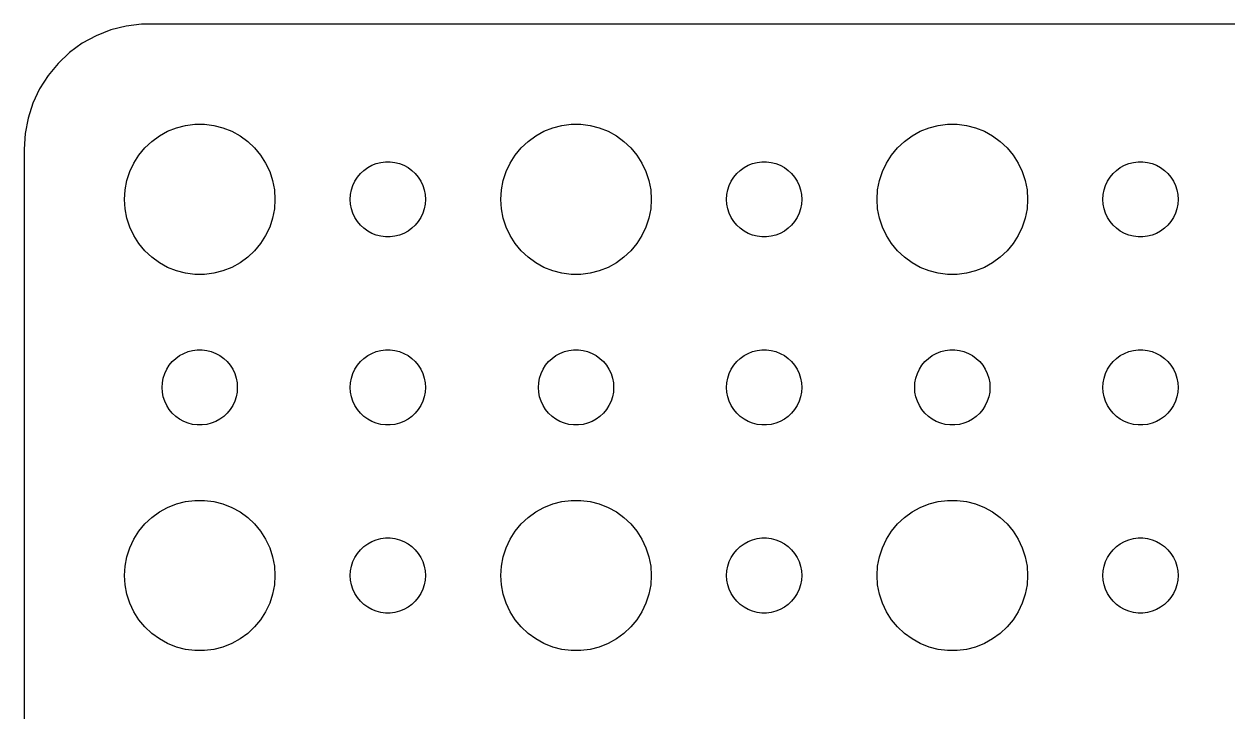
# Model space of a CAD drawing. Header units: metres. Extents: x -104 to 104, y -104 to 104.
# Drawn here: x -104.5 to -56.52, y 77.06 to 104.49 of the extents above; entities that cross this region are included whole.
import ezdxf

# ---------------------------------------------------------------- set-up
doc = ezdxf.new("R2010")
doc.units = ezdxf.units.M

msp = doc.modelspace()

# ---------------------------------------------------------------- linework, layer by layer
for p, q in [((-101.045, 104.255), (-101.629, 104.024)), ((-100.437, 104.411), (-101.045, 104.255)), ((-99.8139, 104.49), (-100.437, 104.411)), ((99.8139, 104.49), (-99.8139, 104.49)), ((-102.179, 103.722), (-102.687, 103.353)), ((-101.629, 104.024), (-102.179, 103.722)), ((-102.687, 103.353), (-103.145, 102.923)), ((-103.145, 102.923), (-103.545, 102.439)), ((-103.545, 102.439), (-103.882, 101.909)), ((-103.882, 101.909), (-104.149, 101.341)), ((-104.149, 101.341), (-104.343, 100.743)), ((-104.343, 100.743), (-104.461, 100.127)), ((-98.7773, 100.214), (-98.427, 100.353)), ((-98.427, 100.353), (-98.0621, 100.447)), ((-98.0621, 100.447), (-97.6884, 100.494)), ((-97.6884, 100.494), (-97.3116, 100.494)), ((-97.3116, 100.494), (-96.9379, 100.447)), ((-96.9379, 100.447), (-96.573, 100.353)), ((-96.573, 100.353), (-96.2227, 100.214)), ((-83.7773, 100.214), (-83.427, 100.353)), ((-83.427, 100.353), (-83.0621, 100.447)), ((-83.0621, 100.447), (-82.6884, 100.494)), ((-82.6884, 100.494), (-82.3116, 100.494)), ((-82.3116, 100.494), (-81.9379, 100.447)), ((-81.9379, 100.447), (-81.573, 100.353)), ((-81.573, 100.353), (-81.2227, 100.214)), ((-68.7773, 100.214), (-68.427, 100.353)), ((-68.427, 100.353), (-68.0621, 100.447)), ((-68.0621, 100.447), (-67.6884, 100.494)), ((-67.6884, 100.494), (-67.3116, 100.494)), ((-67.3116, 100.494), (-66.9379, 100.447)), ((-66.9379, 100.447), (-66.573, 100.353)), ((-66.573, 100.353), (-66.2227, 100.214)), ((-104.461, 100.127), (-104.5, 99.5)), ((-99.6869, 99.5536), (-99.4123, 99.8115)), ((-99.4123, 99.8115), (-99.1075, 100.033)), ((-99.1075, 100.033), (-98.7773, 100.214)), ((-96.2227, 100.214), (-95.8925, 100.033)), ((-95.8925, 100.033), (-95.5877, 99.8115)), ((-95.5877, 99.8115), (-95.3131, 99.5536)), ((-84.6869, 99.5536), (-84.4123, 99.8115)), ((-84.4123, 99.8115), (-84.1075, 100.033)), ((-84.1075, 100.033), (-83.7773, 100.214)), ((-81.2227, 100.214), (-80.8925, 100.033)), ((-80.8925, 100.033), (-80.5877, 99.8115)), ((-80.5877, 99.8115), (-80.3131, 99.5536)), ((-69.6869, 99.5536), (-69.4123, 99.8115)), ((-69.4123, 99.8115), (-69.1075, 100.033)), ((-69.1075, 100.033), (-68.7773, 100.214)), ((-66.2227, 100.214), (-65.8925, 100.033)), ((-65.8925, 100.033), (-65.5877, 99.8115)), ((-65.5877, 99.8115), (-65.3131, 99.5536)), ((-104.5, 99.5), (-104.5, -99.5)), ((-99.927, 99.2634), (-99.6869, 99.5536)), ((-95.3131, 99.5536), (-95.073, 99.2634)), ((-84.927, 99.2634), (-84.6869, 99.5536)), ((-80.3131, 99.5536), (-80.073, 99.2634)), ((-69.927, 99.2634), (-69.6869, 99.5536)), ((-65.3131, 99.5536), (-65.073, 99.2634)), ((-100.289, 98.6044), (-100.129, 98.9453)), ((-100.129, 98.9453), (-99.927, 99.2634)), ((-95.073, 99.2634), (-94.8711, 98.9453)), ((-94.8711, 98.9453), (-94.7107, 98.6044)), ((-90.8037, 98.7665), (-90.6387, 98.8572)), ((-90.6387, 98.8572), (-90.4635, 98.9266)), ((-90.4635, 98.9266), (-90.2811, 98.9734)), ((-90.2811, 98.9734), (-90.0942, 98.997)), ((-90.0942, 98.997), (-89.9058, 98.997)), ((-89.9058, 98.997), (-89.7189, 98.9734)), ((-89.7189, 98.9734), (-89.5365, 98.9266)), ((-89.5365, 98.9266), (-89.3613, 98.8572)), ((-89.3613, 98.8572), (-89.1963, 98.7665)), ((-85.2893, 98.6044), (-85.1289, 98.9453)), ((-85.1289, 98.9453), (-84.927, 99.2634)), ((-80.073, 99.2634), (-79.8711, 98.9453)), ((-79.8711, 98.9453), (-79.7107, 98.6044)), ((-75.8037, 98.7665), (-75.6387, 98.8572)), ((-75.6387, 98.8572), (-75.4635, 98.9266)), ((-75.4635, 98.9266), (-75.2811, 98.9734)), ((-75.2811, 98.9734), (-75.0942, 98.997)), ((-75.0942, 98.997), (-74.9058, 98.997)), ((-74.9058, 98.997), (-74.7189, 98.9734)), ((-74.7189, 98.9734), (-74.5365, 98.9266)), ((-74.5365, 98.9266), (-74.3613, 98.8572)), ((-74.3613, 98.8572), (-74.1963, 98.7665)), ((-70.2893, 98.6044), (-70.1289, 98.9453)), ((-70.1289, 98.9453), (-69.927, 99.2634)), ((-65.073, 99.2634), (-64.8711, 98.9453)), ((-64.8711, 98.9453), (-64.7107, 98.6044)), ((-60.8037, 98.7665), (-60.6387, 98.8572)), ((-60.6387, 98.8572), (-60.4635, 98.9266)), ((-60.4635, 98.9266), (-60.2811, 98.9734)), ((-60.2811, 98.9734), (-60.0942, 98.997)), ((-60.0942, 98.997), (-59.9058, 98.997)), ((-59.9058, 98.997), (-59.7189, 98.9734)), ((-59.7189, 98.9734), (-59.5365, 98.9266)), ((-59.5365, 98.9266), (-59.3613, 98.8572)), ((-59.3613, 98.8572), (-59.1963, 98.7665)), ((-100.406, 98.2461), (-100.289, 98.6044)), ((-94.7107, 98.6044), (-94.5943, 98.2461)), ((-91.3145, 98.2226), (-91.2135, 98.3817)), ((-91.2135, 98.3817), (-91.0934, 98.5268)), ((-91.0934, 98.5268), (-90.9561, 98.6558)), ((-90.9561, 98.6558), (-90.8037, 98.7665)), ((-89.1963, 98.7665), (-89.0439, 98.6558)), ((-89.0439, 98.6558), (-88.9065, 98.5268)), ((-88.9065, 98.5268), (-88.7865, 98.3817)), ((-88.7865, 98.3817), (-88.6855, 98.2226)), ((-85.4057, 98.2461), (-85.2893, 98.6044)), ((-79.7107, 98.6044), (-79.5943, 98.2461)), ((-76.3145, 98.2226), (-76.2135, 98.3817)), ((-76.2135, 98.3817), (-76.0934, 98.5268)), ((-76.0934, 98.5268), (-75.9561, 98.6558)), ((-75.9561, 98.6558), (-75.8037, 98.7665)), ((-74.1963, 98.7665), (-74.0439, 98.6558)), ((-74.0439, 98.6558), (-73.9065, 98.5268)), ((-73.9065, 98.5268), (-73.7865, 98.3817)), ((-73.7865, 98.3817), (-73.6855, 98.2226)), ((-70.4057, 98.2461), (-70.2893, 98.6044)), ((-64.7107, 98.6044), (-64.5943, 98.2461)), ((-61.3145, 98.2226), (-61.2135, 98.3817)), ((-61.2135, 98.3817), (-61.0934, 98.5268)), ((-61.0934, 98.5268), (-60.9561, 98.6558)), ((-60.9561, 98.6558), (-60.8037, 98.7665)), ((-59.1963, 98.7665), (-59.0439, 98.6558)), ((-59.0439, 98.6558), (-58.9065, 98.5268)), ((-58.9065, 98.5268), (-58.7865, 98.3817)), ((-58.7865, 98.3817), (-58.6855, 98.2226)), ((-100.476, 97.876), (-100.406, 98.2461)), ((-94.5943, 98.2461), (-94.5237, 97.876)), ((-91.4529, 97.873), (-91.3947, 98.0522)), ((-91.3947, 98.0522), (-91.3145, 98.2226)), ((-88.6855, 98.2226), (-88.6053, 98.0522)), ((-88.6053, 98.0522), (-88.5471, 97.873)), ((-85.4763, 97.876), (-85.4057, 98.2461)), ((-79.5943, 98.2461), (-79.5237, 97.876)), ((-76.4529, 97.873), (-76.3947, 98.0522)), ((-76.3947, 98.0522), (-76.3145, 98.2226)), ((-73.6855, 98.2226), (-73.6053, 98.0522)), ((-73.6053, 98.0522), (-73.5471, 97.873)), ((-70.4763, 97.876), (-70.4057, 98.2461)), ((-64.5943, 98.2461), (-64.5237, 97.876)), ((-61.4529, 97.873), (-61.3947, 98.0522)), ((-61.3947, 98.0522), (-61.3145, 98.2226)), ((-58.6855, 98.2226), (-58.6053, 98.0522)), ((-58.6053, 98.0522), (-58.5471, 97.873)), ((-100.5, 97.5), (-100.476, 97.876)), ((-100.476, 97.124), (-100.5, 97.5)), ((-94.5237, 97.876), (-94.5, 97.5)), ((-94.5, 97.5), (-94.5237, 97.124)), ((-91.5, 97.5), (-91.4882, 97.688)), ((-91.4882, 97.312), (-91.5, 97.5)), ((-91.4882, 97.688), (-91.4529, 97.873)), ((-88.5471, 97.873), (-88.5118, 97.688)), ((-88.5118, 97.688), (-88.5, 97.5)), ((-88.5, 97.5), (-88.5118, 97.312)), ((-85.5, 97.5), (-85.4763, 97.876)), ((-85.4763, 97.124), (-85.5, 97.5)), ((-79.5237, 97.876), (-79.5, 97.5)), ((-79.5, 97.5), (-79.5237, 97.124)), ((-76.5, 97.5), (-76.4882, 97.688)), ((-76.4882, 97.312), (-76.5, 97.5)), ((-76.4882, 97.688), (-76.4529, 97.873)), ((-73.5471, 97.873), (-73.5118, 97.688)), ((-73.5118, 97.688), (-73.5, 97.5)), ((-73.5, 97.5), (-73.5118, 97.312)), ((-70.5, 97.5), (-70.4763, 97.876)), ((-70.4763, 97.124), (-70.5, 97.5)), ((-64.5237, 97.876), (-64.5, 97.5)), ((-64.5, 97.5), (-64.5237, 97.124)), ((-61.5, 97.5), (-61.4882, 97.688)), ((-61.4882, 97.312), (-61.5, 97.5)), ((-61.4882, 97.688), (-61.4529, 97.873)), ((-58.5471, 97.873), (-58.5118, 97.688)), ((-58.5118, 97.688), (-58.5, 97.5)), ((-58.5, 97.5), (-58.5118, 97.312)), ((-100.406, 96.7539), (-100.476, 97.124)), ((-94.5237, 97.124), (-94.5943, 96.7539)), ((-91.4529, 97.127), (-91.4882, 97.312)), ((-91.3947, 96.9478), (-91.4529, 97.127)), ((-91.3145, 96.7774), (-91.3947, 96.9478)), ((-88.6053, 96.9478), (-88.6855, 96.7774)), ((-88.5471, 97.127), (-88.6053, 96.9478)), ((-88.5118, 97.312), (-88.5471, 97.127)), ((-85.4057, 96.7539), (-85.4763, 97.124)), ((-79.5237, 97.124), (-79.5943, 96.7539)), ((-76.4529, 97.127), (-76.4882, 97.312)), ((-76.3947, 96.9478), (-76.4529, 97.127)), ((-76.3145, 96.7774), (-76.3947, 96.9478)), ((-73.6053, 96.9478), (-73.6855, 96.7774)), ((-73.5471, 97.127), (-73.6053, 96.9478)), ((-73.5118, 97.312), (-73.5471, 97.127)), ((-70.4057, 96.7539), (-70.4763, 97.124)), ((-64.5237, 97.124), (-64.5943, 96.7539)), ((-61.4529, 97.127), (-61.4882, 97.312)), ((-61.3947, 96.9478), (-61.4529, 97.127)), ((-61.3145, 96.7774), (-61.3947, 96.9478)), ((-58.6053, 96.9478), (-58.6855, 96.7774)), ((-58.5471, 97.127), (-58.6053, 96.9478)), ((-58.5118, 97.312), (-58.5471, 97.127)), ((-100.289, 96.3956), (-100.406, 96.7539)), ((-94.5943, 96.7539), (-94.7107, 96.3956)), ((-91.2135, 96.6183), (-91.3145, 96.7774)), ((-91.0934, 96.4732), (-91.2135, 96.6183)), ((-90.9561, 96.3442), (-91.0934, 96.4732)), ((-88.9065, 96.4732), (-89.0439, 96.3442)), ((-88.7865, 96.6183), (-88.9065, 96.4732)), ((-88.6855, 96.7774), (-88.7865, 96.6183)), ((-85.2893, 96.3956), (-85.4057, 96.7539)), ((-79.5943, 96.7539), (-79.7107, 96.3956)), ((-76.2135, 96.6183), (-76.3145, 96.7774)), ((-76.0934, 96.4732), (-76.2135, 96.6183)), ((-75.9561, 96.3442), (-76.0934, 96.4732)), ((-73.9065, 96.4732), (-74.0439, 96.3442)), ((-73.7865, 96.6183), (-73.9065, 96.4732)), ((-73.6855, 96.7774), (-73.7865, 96.6183)), ((-70.2893, 96.3956), (-70.4057, 96.7539)), ((-64.5943, 96.7539), (-64.7107, 96.3956)), ((-61.2135, 96.6183), (-61.3145, 96.7774)), ((-61.0934, 96.4732), (-61.2135, 96.6183)), ((-60.9561, 96.3442), (-61.0934, 96.4732)), ((-58.9065, 96.4732), (-59.0439, 96.3442)), ((-58.7865, 96.6183), (-58.9065, 96.4732)), ((-58.6855, 96.7774), (-58.7865, 96.6183)), ((-100.129, 96.0547), (-100.289, 96.3956)), ((-99.927, 95.7366), (-100.129, 96.0547)), ((-94.8711, 96.0547), (-95.073, 95.7366)), ((-94.7107, 96.3956), (-94.8711, 96.0547)), ((-90.8037, 96.2335), (-90.9561, 96.3442)), ((-90.6387, 96.1428), (-90.8037, 96.2335)), ((-90.4635, 96.0734), (-90.6387, 96.1428)), ((-90.2811, 96.0266), (-90.4635, 96.0734)), ((-90.0942, 96.003), (-90.2811, 96.0266)), ((-89.9058, 96.003), (-90.0942, 96.003)), ((-89.7189, 96.0266), (-89.9058, 96.003)), ((-89.5365, 96.0734), (-89.7189, 96.0266)), ((-89.3613, 96.1428), (-89.5365, 96.0734)), ((-89.1963, 96.2335), (-89.3613, 96.1428)), ((-89.0439, 96.3442), (-89.1963, 96.2335)), ((-85.1289, 96.0547), (-85.2893, 96.3956)), ((-84.927, 95.7366), (-85.1289, 96.0547)), ((-79.8711, 96.0547), (-80.073, 95.7366)), ((-79.7107, 96.3956), (-79.8711, 96.0547)), ((-75.8037, 96.2335), (-75.9561, 96.3442)), ((-75.6387, 96.1428), (-75.8037, 96.2335)), ((-75.4635, 96.0734), (-75.6387, 96.1428)), ((-75.2811, 96.0266), (-75.4635, 96.0734)), ((-75.0942, 96.003), (-75.2811, 96.0266)), ((-74.9058, 96.003), (-75.0942, 96.003)), ((-74.7189, 96.0266), (-74.9058, 96.003)), ((-74.5365, 96.0734), (-74.7189, 96.0266)), ((-74.3613, 96.1428), (-74.5365, 96.0734)), ((-74.1963, 96.2335), (-74.3613, 96.1428)), ((-74.0439, 96.3442), (-74.1963, 96.2335)), ((-70.1289, 96.0547), (-70.2893, 96.3956)), ((-69.927, 95.7366), (-70.1289, 96.0547)), ((-64.8711, 96.0547), (-65.073, 95.7366)), ((-64.7107, 96.3956), (-64.8711, 96.0547)), ((-60.8037, 96.2335), (-60.9561, 96.3442)), ((-60.6387, 96.1428), (-60.8037, 96.2335)), ((-60.4635, 96.0734), (-60.6387, 96.1428)), ((-60.2811, 96.0266), (-60.4635, 96.0734)), ((-60.0942, 96.003), (-60.2811, 96.0266)), ((-59.9058, 96.003), (-60.0942, 96.003)), ((-59.7189, 96.0266), (-59.9058, 96.003)), ((-59.5365, 96.0734), (-59.7189, 96.0266)), ((-59.3613, 96.1428), (-59.5365, 96.0734)), ((-59.1963, 96.2335), (-59.3613, 96.1428)), ((-59.0439, 96.3442), (-59.1963, 96.2335)), ((-99.6869, 95.4464), (-99.927, 95.7366)), ((-95.073, 95.7366), (-95.3131, 95.4464)), ((-84.6869, 95.4464), (-84.927, 95.7366)), ((-80.073, 95.7366), (-80.3131, 95.4464)), ((-69.6869, 95.4464), (-69.927, 95.7366)), ((-65.073, 95.7366), (-65.3131, 95.4464)), ((-99.4123, 95.1885), (-99.6869, 95.4464)), ((-99.1075, 94.967), (-99.4123, 95.1885)), ((-95.5877, 95.1885), (-95.8925, 94.967)), ((-95.3131, 95.4464), (-95.5877, 95.1885)), ((-84.4123, 95.1885), (-84.6869, 95.4464)), ((-84.1075, 94.967), (-84.4123, 95.1885)), ((-80.5877, 95.1885), (-80.8925, 94.967)), ((-80.3131, 95.4464), (-80.5877, 95.1885)), ((-69.4123, 95.1885), (-69.6869, 95.4464)), ((-69.1075, 94.967), (-69.4123, 95.1885)), ((-65.5877, 95.1885), (-65.8925, 94.967)), ((-65.3131, 95.4464), (-65.5877, 95.1885)), ((-98.7773, 94.7855), (-99.1075, 94.967)), ((-98.427, 94.6468), (-98.7773, 94.7855)), ((-98.0621, 94.5531), (-98.427, 94.6468)), ((-97.6884, 94.5059), (-98.0621, 94.5531)), ((-96.9379, 94.5531), (-97.3116, 94.5059)), ((-96.573, 94.6468), (-96.9379, 94.5531)), ((-96.2227, 94.7855), (-96.573, 94.6468)), ((-95.8925, 94.967), (-96.2227, 94.7855)), ((-83.7773, 94.7855), (-84.1075, 94.967)), ((-83.427, 94.6468), (-83.7773, 94.7855)), ((-83.0621, 94.5531), (-83.427, 94.6468)), ((-82.6884, 94.5059), (-83.0621, 94.5531)), ((-81.9379, 94.5531), (-82.3116, 94.5059)), ((-81.573, 94.6468), (-81.9379, 94.5531)), ((-81.2227, 94.7855), (-81.573, 94.6468)), ((-80.8925, 94.967), (-81.2227, 94.7855)), ((-68.7773, 94.7855), (-69.1075, 94.967)), ((-68.427, 94.6468), (-68.7773, 94.7855)), ((-68.0621, 94.5531), (-68.427, 94.6468)), ((-67.6884, 94.5059), (-68.0621, 94.5531)), ((-66.9379, 94.5531), (-67.3116, 94.5059)), ((-66.573, 94.6468), (-66.9379, 94.5531)), ((-66.2227, 94.7855), (-66.573, 94.6468)), ((-65.8925, 94.967), (-66.2227, 94.7855)), ((-97.3116, 94.5059), (-97.6884, 94.5059)), ((-82.3116, 94.5059), (-82.6884, 94.5059)), ((-67.3116, 94.5059), (-67.6884, 94.5059)), ((-98.4561, 91.1558), (-98.3037, 91.2665)), ((-98.3037, 91.2665), (-98.1387, 91.3572)), ((-98.1387, 91.3572), (-97.9635, 91.4266)), ((-97.9635, 91.4266), (-97.7811, 91.4734)), ((-97.7811, 91.4734), (-97.5942, 91.497)), ((-97.5942, 91.497), (-97.4058, 91.497)), ((-97.4058, 91.497), (-97.2189, 91.4734)), ((-97.2189, 91.4734), (-97.0365, 91.4266)), ((-97.0365, 91.4266), (-96.8613, 91.3572)), ((-96.8613, 91.3572), (-96.6963, 91.2665)), ((-96.6963, 91.2665), (-96.5439, 91.1558)), ((-90.9561, 91.1558), (-90.8037, 91.2665)), ((-90.8037, 91.2665), (-90.6387, 91.3572)), ((-90.6387, 91.3572), (-90.4635, 91.4266)), ((-90.4635, 91.4266), (-90.2811, 91.4734)), ((-90.2811, 91.4734), (-90.0942, 91.497)), ((-90.0942, 91.497), (-89.9058, 91.497)), ((-89.9058, 91.497), (-89.7189, 91.4734)), ((-89.7189, 91.4734), (-89.5365, 91.4266)), ((-89.5365, 91.4266), (-89.3613, 91.3572)), ((-89.3613, 91.3572), (-89.1963, 91.2665)), ((-89.1963, 91.2665), (-89.0439, 91.1558)), ((-83.4561, 91.1558), (-83.3037, 91.2665)), ((-83.3037, 91.2665), (-83.1387, 91.3572)), ((-83.1387, 91.3572), (-82.9635, 91.4266)), ((-82.9635, 91.4266), (-82.7811, 91.4734)), ((-82.7811, 91.4734), (-82.5942, 91.497)), ((-82.5942, 91.497), (-82.4058, 91.497)), ((-82.4058, 91.497), (-82.2189, 91.4734)), ((-82.2189, 91.4734), (-82.0365, 91.4266)), ((-82.0365, 91.4266), (-81.8613, 91.3572)), ((-81.8613, 91.3572), (-81.6963, 91.2665)), ((-81.6963, 91.2665), (-81.5439, 91.1558)), ((-75.9561, 91.1558), (-75.8037, 91.2665)), ((-75.8037, 91.2665), (-75.6387, 91.3572)), ((-75.6387, 91.3572), (-75.4635, 91.4266)), ((-75.4635, 91.4266), (-75.2811, 91.4734)), ((-75.2811, 91.4734), (-75.0942, 91.497)), ((-75.0942, 91.497), (-74.9058, 91.497)), ((-74.9058, 91.497), (-74.7189, 91.4734)), ((-74.7189, 91.4734), (-74.5365, 91.4266)), ((-74.5365, 91.4266), (-74.3613, 91.3572)), ((-74.3613, 91.3572), (-74.1963, 91.2665)), ((-74.1963, 91.2665), (-74.0439, 91.1558)), ((-68.4561, 91.1558), (-68.3037, 91.2665)), ((-68.3037, 91.2665), (-68.1387, 91.3572)), ((-68.1387, 91.3572), (-67.9635, 91.4266)), ((-67.9635, 91.4266), (-67.7811, 91.4734)), ((-67.7811, 91.4734), (-67.5942, 91.497)), ((-67.5942, 91.497), (-67.4058, 91.497)), ((-67.4058, 91.497), (-67.2189, 91.4734)), ((-67.2189, 91.4734), (-67.0365, 91.4266)), ((-67.0365, 91.4266), (-66.8613, 91.3572)), ((-66.8613, 91.3572), (-66.6963, 91.2665)), ((-66.6963, 91.2665), (-66.5439, 91.1558)), ((-60.9561, 91.1558), (-60.8037, 91.2665)), ((-60.8037, 91.2665), (-60.6387, 91.3572)), ((-60.6387, 91.3572), (-60.4635, 91.4266)), ((-60.4635, 91.4266), (-60.2811, 91.4734)), ((-60.2811, 91.4734), (-60.0942, 91.497)), ((-60.0942, 91.497), (-59.9058, 91.497)), ((-59.9058, 91.497), (-59.7189, 91.4734)), ((-59.7189, 91.4734), (-59.5365, 91.4266)), ((-59.5365, 91.4266), (-59.3613, 91.3572)), ((-59.3613, 91.3572), (-59.1963, 91.2665)), ((-59.1963, 91.2665), (-59.0439, 91.1558)), ((-98.8947, 90.5522), (-98.8145, 90.7226)), ((-98.8145, 90.7226), (-98.7135, 90.8817)), ((-98.7135, 90.8817), (-98.5934, 91.0268)), ((-98.5934, 91.0268), (-98.4561, 91.1558)), ((-96.5439, 91.1558), (-96.4065, 91.0268)), ((-96.4065, 91.0268), (-96.2865, 90.8817)), ((-96.2865, 90.8817), (-96.1855, 90.7226)), ((-96.1855, 90.7226), (-96.1053, 90.5522)), ((-91.3947, 90.5522), (-91.3145, 90.7226)), ((-91.3145, 90.7226), (-91.2135, 90.8817)), ((-91.2135, 90.8817), (-91.0934, 91.0268)), ((-91.0934, 91.0268), (-90.9561, 91.1558)), ((-89.0439, 91.1558), (-88.9065, 91.0268)), ((-88.9065, 91.0268), (-88.7865, 90.8817)), ((-88.7865, 90.8817), (-88.6855, 90.7226)), ((-88.6855, 90.7226), (-88.6053, 90.5522)), ((-83.8947, 90.5522), (-83.8145, 90.7226)), ((-83.8145, 90.7226), (-83.7135, 90.8817)), ((-83.7135, 90.8817), (-83.5934, 91.0268)), ((-83.5934, 91.0268), (-83.4561, 91.1558)), ((-81.5439, 91.1558), (-81.4065, 91.0268)), ((-81.4065, 91.0268), (-81.2865, 90.8817)), ((-81.2865, 90.8817), (-81.1855, 90.7226)), ((-81.1855, 90.7226), (-81.1053, 90.5522)), ((-76.3947, 90.5522), (-76.3145, 90.7226)), ((-76.3145, 90.7226), (-76.2135, 90.8817)), ((-76.2135, 90.8817), (-76.0934, 91.0268)), ((-76.0934, 91.0268), (-75.9561, 91.1558)), ((-74.0439, 91.1558), (-73.9065, 91.0268)), ((-73.9065, 91.0268), (-73.7865, 90.8817)), ((-73.7865, 90.8817), (-73.6855, 90.7226)), ((-73.6855, 90.7226), (-73.6053, 90.5522)), ((-68.8947, 90.5522), (-68.8145, 90.7226)), ((-68.8145, 90.7226), (-68.7135, 90.8817)), ((-68.7135, 90.8817), (-68.5934, 91.0268)), ((-68.5934, 91.0268), (-68.4561, 91.1558)), ((-66.5439, 91.1558), (-66.4065, 91.0268)), ((-66.4065, 91.0268), (-66.2865, 90.8817)), ((-66.2865, 90.8817), (-66.1855, 90.7226)), ((-66.1855, 90.7226), (-66.1053, 90.5522)), ((-61.3947, 90.5522), (-61.3145, 90.7226)), ((-61.3145, 90.7226), (-61.2135, 90.8817)), ((-61.2135, 90.8817), (-61.0934, 91.0268)), ((-61.0934, 91.0268), (-60.9561, 91.1558)), ((-59.0439, 91.1558), (-58.9065, 91.0268)), ((-58.9065, 91.0268), (-58.7865, 90.8817)), ((-58.7865, 90.8817), (-58.6855, 90.7226)), ((-58.6855, 90.7226), (-58.6053, 90.5522)), ((-98.9882, 90.188), (-98.9529, 90.373)), ((-98.9529, 90.373), (-98.8947, 90.5522)), ((-96.1053, 90.5522), (-96.0471, 90.373)), ((-96.0471, 90.373), (-96.0118, 90.188)), ((-91.4882, 90.188), (-91.4529, 90.373)), ((-91.4529, 90.373), (-91.3947, 90.5522)), ((-88.6053, 90.5522), (-88.5471, 90.373)), ((-88.5471, 90.373), (-88.5118, 90.188)), ((-83.9882, 90.188), (-83.9529, 90.373)), ((-83.9529, 90.373), (-83.8947, 90.5522)), ((-81.1053, 90.5522), (-81.0471, 90.373)), ((-81.0471, 90.373), (-81.0118, 90.188)), ((-76.4882, 90.188), (-76.4529, 90.373)), ((-76.4529, 90.373), (-76.3947, 90.5522)), ((-73.6053, 90.5522), (-73.5471, 90.373)), ((-73.5471, 90.373), (-73.5118, 90.188)), ((-68.9882, 90.188), (-68.9529, 90.373)), ((-68.9529, 90.373), (-68.8947, 90.5522)), ((-66.1053, 90.5522), (-66.0471, 90.373)), ((-66.0471, 90.373), (-66.0118, 90.188)), ((-61.4882, 90.188), (-61.4529, 90.373)), ((-61.4529, 90.373), (-61.3947, 90.5522)), ((-58.6053, 90.5522), (-58.5471, 90.373)), ((-58.5471, 90.373), (-58.5118, 90.188)), ((-99, 90), (-98.9882, 90.188)), ((-98.9882, 89.812), (-99, 90)), ((-98.9529, 89.627), (-98.9882, 89.812)), ((-96.0118, 89.812), (-96.0471, 89.627)), ((-96.0118, 90.188), (-96, 90)), ((-96, 90), (-96.0118, 89.812)), ((-91.5, 90), (-91.4882, 90.188)), ((-91.4882, 89.812), (-91.5, 90)), ((-91.4529, 89.627), (-91.4882, 89.812)), ((-88.5118, 89.812), (-88.5471, 89.627)), ((-88.5118, 90.188), (-88.5, 90)), ((-88.5, 90), (-88.5118, 89.812)), ((-84, 90), (-83.9882, 90.188)), ((-83.9882, 89.812), (-84, 90)), ((-83.9529, 89.627), (-83.9882, 89.812)), ((-81.0118, 89.812), (-81.0471, 89.627)), ((-81.0118, 90.188), (-81, 90)), ((-81, 90), (-81.0118, 89.812)), ((-76.5, 90), (-76.4882, 90.188)), ((-76.4882, 89.812), (-76.5, 90)), ((-76.4529, 89.627), (-76.4882, 89.812)), ((-73.5118, 89.812), (-73.5471, 89.627)), ((-73.5118, 90.188), (-73.5, 90)), ((-73.5, 90), (-73.5118, 89.812)), ((-69, 90), (-68.9882, 90.188)), ((-68.9882, 89.812), (-69, 90)), ((-68.9529, 89.627), (-68.9882, 89.812)), ((-66.0118, 89.812), (-66.0471, 89.627)), ((-66.0118, 90.188), (-66, 90)), ((-66, 90), (-66.0118, 89.812)), ((-61.5, 90), (-61.4882, 90.188)), ((-61.4882, 89.812), (-61.5, 90)), ((-61.4529, 89.627), (-61.4882, 89.812)), ((-58.5118, 89.812), (-58.5471, 89.627)), ((-58.5118, 90.188), (-58.5, 90)), ((-58.5, 90), (-58.5118, 89.812)), ((-98.8947, 89.4478), (-98.9529, 89.627)), ((-98.8145, 89.2774), (-98.8947, 89.4478)), ((-98.7135, 89.1183), (-98.8145, 89.2774)), ((-96.1855, 89.2774), (-96.2865, 89.1183)), ((-96.1053, 89.4478), (-96.1855, 89.2774)), ((-96.0471, 89.627), (-96.1053, 89.4478)), ((-91.3947, 89.4478), (-91.4529, 89.627)), ((-91.3145, 89.2774), (-91.3947, 89.4478)), ((-91.2135, 89.1183), (-91.3145, 89.2774)), ((-88.6855, 89.2774), (-88.7865, 89.1183)), ((-88.6053, 89.4478), (-88.6855, 89.2774)), ((-88.5471, 89.627), (-88.6053, 89.4478)), ((-83.8947, 89.4478), (-83.9529, 89.627)), ((-83.8145, 89.2774), (-83.8947, 89.4478)), ((-83.7135, 89.1183), (-83.8145, 89.2774)), ((-81.1855, 89.2774), (-81.2865, 89.1183)), ((-81.1053, 89.4478), (-81.1855, 89.2774)), ((-81.0471, 89.627), (-81.1053, 89.4478)), ((-76.3947, 89.4478), (-76.4529, 89.627)), ((-76.3145, 89.2774), (-76.3947, 89.4478)), ((-76.2135, 89.1183), (-76.3145, 89.2774)), ((-73.6855, 89.2774), (-73.7865, 89.1183)), ((-73.6053, 89.4478), (-73.6855, 89.2774)), ((-73.5471, 89.627), (-73.6053, 89.4478)), ((-68.8947, 89.4478), (-68.9529, 89.627)), ((-68.8145, 89.2774), (-68.8947, 89.4478)), ((-68.7135, 89.1183), (-68.8145, 89.2774)), ((-66.1855, 89.2774), (-66.2865, 89.1183)), ((-66.1053, 89.4478), (-66.1855, 89.2774)), ((-66.0471, 89.627), (-66.1053, 89.4478)), ((-61.3947, 89.4478), (-61.4529, 89.627)), ((-61.3145, 89.2774), (-61.3947, 89.4478)), ((-61.2135, 89.1183), (-61.3145, 89.2774)), ((-58.6855, 89.2774), (-58.7865, 89.1183)), ((-58.6053, 89.4478), (-58.6855, 89.2774)), ((-58.5471, 89.627), (-58.6053, 89.4478)), ((-98.5934, 88.9732), (-98.7135, 89.1183)), ((-98.4561, 88.8442), (-98.5934, 88.9732)), ((-98.3037, 88.7335), (-98.4561, 88.8442)), ((-96.5439, 88.8442), (-96.6963, 88.7335)), ((-96.4065, 88.9732), (-96.5439, 88.8442)), ((-96.2865, 89.1183), (-96.4065, 88.9732)), ((-91.0934, 88.9732), (-91.2135, 89.1183)), ((-90.9561, 88.8442), (-91.0934, 88.9732)), ((-90.8037, 88.7335), (-90.9561, 88.8442)), ((-89.0439, 88.8442), (-89.1963, 88.7335)), ((-88.9065, 88.9732), (-89.0439, 88.8442)), ((-88.7865, 89.1183), (-88.9065, 88.9732)), ((-83.5934, 88.9732), (-83.7135, 89.1183)), ((-83.4561, 88.8442), (-83.5934, 88.9732)), ((-83.3037, 88.7335), (-83.4561, 88.8442)), ((-81.5439, 88.8442), (-81.6963, 88.7335)), ((-81.4065, 88.9732), (-81.5439, 88.8442)), ((-81.2865, 89.1183), (-81.4065, 88.9732)), ((-76.0934, 88.9732), (-76.2135, 89.1183)), ((-75.9561, 88.8442), (-76.0934, 88.9732)), ((-75.8037, 88.7335), (-75.9561, 88.8442)), ((-74.0439, 88.8442), (-74.1963, 88.7335)), ((-73.9065, 88.9732), (-74.0439, 88.8442)), ((-73.7865, 89.1183), (-73.9065, 88.9732)), ((-68.5934, 88.9732), (-68.7135, 89.1183)), ((-68.4561, 88.8442), (-68.5934, 88.9732)), ((-68.3037, 88.7335), (-68.4561, 88.8442)), ((-66.5439, 88.8442), (-66.6963, 88.7335)), ((-66.4065, 88.9732), (-66.5439, 88.8442)), ((-66.2865, 89.1183), (-66.4065, 88.9732)), ((-61.0934, 88.9732), (-61.2135, 89.1183)), ((-60.9561, 88.8442), (-61.0934, 88.9732)), ((-60.8037, 88.7335), (-60.9561, 88.8442)), ((-59.0439, 88.8442), (-59.1963, 88.7335)), ((-58.9065, 88.9732), (-59.0439, 88.8442)), ((-58.7865, 89.1183), (-58.9065, 88.9732)), ((-98.1387, 88.6428), (-98.3037, 88.7335)), ((-97.9635, 88.5734), (-98.1387, 88.6428)), ((-97.7811, 88.5266), (-97.9635, 88.5734)), ((-97.5942, 88.503), (-97.7811, 88.5266)), ((-97.4058, 88.503), (-97.5942, 88.503)), ((-97.2189, 88.5266), (-97.4058, 88.503)), ((-97.0365, 88.5734), (-97.2189, 88.5266)), ((-96.8613, 88.6428), (-97.0365, 88.5734)), ((-96.6963, 88.7335), (-96.8613, 88.6428)), ((-90.6387, 88.6428), (-90.8037, 88.7335)), ((-90.4635, 88.5734), (-90.6387, 88.6428)), ((-90.2811, 88.5266), (-90.4635, 88.5734)), ((-90.0942, 88.503), (-90.2811, 88.5266)), ((-89.9058, 88.503), (-90.0942, 88.503)), ((-89.7189, 88.5266), (-89.9058, 88.503)), ((-89.5365, 88.5734), (-89.7189, 88.5266)), ((-89.3613, 88.6428), (-89.5365, 88.5734)), ((-89.1963, 88.7335), (-89.3613, 88.6428)), ((-83.1387, 88.6428), (-83.3037, 88.7335)), ((-82.9635, 88.5734), (-83.1387, 88.6428)), ((-82.7811, 88.5266), (-82.9635, 88.5734)), ((-82.5942, 88.503), (-82.7811, 88.5266)), ((-82.4058, 88.503), (-82.5942, 88.503)), ((-82.2189, 88.5266), (-82.4058, 88.503)), ((-82.0365, 88.5734), (-82.2189, 88.5266)), ((-81.8613, 88.6428), (-82.0365, 88.5734)), ((-81.6963, 88.7335), (-81.8613, 88.6428)), ((-75.6387, 88.6428), (-75.8037, 88.7335)), ((-75.4635, 88.5734), (-75.6387, 88.6428)), ((-75.2811, 88.5266), (-75.4635, 88.5734)), ((-75.0942, 88.503), (-75.2811, 88.5266)), ((-74.9058, 88.503), (-75.0942, 88.503)), ((-74.7189, 88.5266), (-74.9058, 88.503)), ((-74.5365, 88.5734), (-74.7189, 88.5266)), ((-74.3613, 88.6428), (-74.5365, 88.5734)), ((-74.1963, 88.7335), (-74.3613, 88.6428)), ((-68.1387, 88.6428), (-68.3037, 88.7335)), ((-67.9635, 88.5734), (-68.1387, 88.6428)), ((-67.7811, 88.5266), (-67.9635, 88.5734)), ((-67.5942, 88.503), (-67.7811, 88.5266)), ((-67.4058, 88.503), (-67.5942, 88.503)), ((-67.2189, 88.5266), (-67.4058, 88.503)), ((-67.0365, 88.5734), (-67.2189, 88.5266)), ((-66.8613, 88.6428), (-67.0365, 88.5734)), ((-66.6963, 88.7335), (-66.8613, 88.6428)), ((-60.6387, 88.6428), (-60.8037, 88.7335)), ((-60.4635, 88.5734), (-60.6387, 88.6428)), ((-60.2811, 88.5266), (-60.4635, 88.5734)), ((-60.0942, 88.503), (-60.2811, 88.5266)), ((-59.9058, 88.503), (-60.0942, 88.503)), ((-59.7189, 88.5266), (-59.9058, 88.503)), ((-59.5365, 88.5734), (-59.7189, 88.5266)), ((-59.3613, 88.6428), (-59.5365, 88.5734)), ((-59.1963, 88.7335), (-59.3613, 88.6428)), ((-98.427, 85.3532), (-98.0621, 85.4469)), ((-98.0621, 85.4469), (-97.6884, 85.4941)), ((-97.6884, 85.4941), (-97.3116, 85.4941)), ((-97.3116, 85.4941), (-96.9379, 85.4469)), ((-96.9379, 85.4469), (-96.573, 85.3532)), ((-83.427, 85.3532), (-83.0621, 85.4469)), ((-83.0621, 85.4469), (-82.6884, 85.4941)), ((-82.6884, 85.4941), (-82.3116, 85.4941)), ((-82.3116, 85.4941), (-81.9379, 85.4469)), ((-81.9379, 85.4469), (-81.573, 85.3532)), ((-68.427, 85.3532), (-68.0621, 85.4469)), ((-68.0621, 85.4469), (-67.6884, 85.4941)), ((-67.6884, 85.4941), (-67.3116, 85.4941)), ((-67.3116, 85.4941), (-66.9379, 85.4469)), ((-66.9379, 85.4469), (-66.573, 85.3532)), ((-99.4123, 84.8115), (-99.1075, 85.033)), ((-99.1075, 85.033), (-98.7773, 85.2145)), ((-98.7773, 85.2145), (-98.427, 85.3532)), ((-96.573, 85.3532), (-96.2227, 85.2145)), ((-96.2227, 85.2145), (-95.8925, 85.033)), ((-95.8925, 85.033), (-95.5877, 84.8115)), ((-84.4123, 84.8115), (-84.1075, 85.033)), ((-84.1075, 85.033), (-83.7773, 85.2145)), ((-83.7773, 85.2145), (-83.427, 85.3532)), ((-81.573, 85.3532), (-81.2227, 85.2145)), ((-81.2227, 85.2145), (-80.8925, 85.033)), ((-80.8925, 85.033), (-80.5877, 84.8115)), ((-69.4123, 84.8115), (-69.1075, 85.033)), ((-69.1075, 85.033), (-68.7773, 85.2145)), ((-68.7773, 85.2145), (-68.427, 85.3532)), ((-66.573, 85.3532), (-66.2227, 85.2145)), ((-66.2227, 85.2145), (-65.8925, 85.033)), ((-65.8925, 85.033), (-65.5877, 84.8115)), ((-99.927, 84.2634), (-99.6869, 84.5536)), ((-99.6869, 84.5536), (-99.4123, 84.8115)), ((-95.5877, 84.8115), (-95.3131, 84.5536)), ((-95.3131, 84.5536), (-95.073, 84.2634)), ((-84.927, 84.2634), (-84.6869, 84.5536)), ((-84.6869, 84.5536), (-84.4123, 84.8115)), ((-80.5877, 84.8115), (-80.3131, 84.5536)), ((-80.3131, 84.5536), (-80.073, 84.2634)), ((-69.927, 84.2634), (-69.6869, 84.5536)), ((-69.6869, 84.5536), (-69.4123, 84.8115)), ((-65.5877, 84.8115), (-65.3131, 84.5536)), ((-65.3131, 84.5536), (-65.073, 84.2634)), ((-100.129, 83.9453), (-99.927, 84.2634)), ((-95.073, 84.2634), (-94.8711, 83.9453)), ((-90.2811, 83.9734), (-90.0942, 83.997)), ((-90.0942, 83.997), (-89.9058, 83.997)), ((-89.9058, 83.997), (-89.7189, 83.9734)), ((-85.1289, 83.9453), (-84.927, 84.2634)), ((-80.073, 84.2634), (-79.8711, 83.9453)), ((-75.2811, 83.9734), (-75.0942, 83.997)), ((-75.0942, 83.997), (-74.9058, 83.997)), ((-74.9058, 83.997), (-74.7189, 83.9734)), ((-70.1289, 83.9453), (-69.927, 84.2634)), ((-65.073, 84.2634), (-64.8711, 83.9453)), ((-60.2811, 83.9734), (-60.0942, 83.997)), ((-60.0942, 83.997), (-59.9058, 83.997)), ((-59.9058, 83.997), (-59.7189, 83.9734)), ((-100.406, 83.2461), (-100.289, 83.6044)), ((-100.289, 83.6044), (-100.129, 83.9453)), ((-94.8711, 83.9453), (-94.7107, 83.6044)), ((-94.7107, 83.6044), (-94.5943, 83.2461)), ((-91.2135, 83.3817), (-91.0934, 83.5268)), ((-91.0934, 83.5268), (-90.9561, 83.6558)), ((-90.9561, 83.6558), (-90.8037, 83.7665)), ((-90.8037, 83.7665), (-90.6387, 83.8572)), ((-90.6387, 83.8572), (-90.4635, 83.9266)), ((-90.4635, 83.9266), (-90.2811, 83.9734)), ((-89.7189, 83.9734), (-89.5365, 83.9266)), ((-89.5365, 83.9266), (-89.3613, 83.8572)), ((-89.3613, 83.8572), (-89.1963, 83.7665)), ((-89.1963, 83.7665), (-89.0439, 83.6558)), ((-89.0439, 83.6558), (-88.9065, 83.5268)), ((-88.9065, 83.5268), (-88.7865, 83.3817)), ((-85.4057, 83.2461), (-85.2893, 83.6044)), ((-85.2893, 83.6044), (-85.1289, 83.9453)), ((-79.8711, 83.9453), (-79.7107, 83.6044)), ((-79.7107, 83.6044), (-79.5943, 83.2461)), ((-76.2135, 83.3817), (-76.0934, 83.5268)), ((-76.0934, 83.5268), (-75.9561, 83.6558)), ((-75.9561, 83.6558), (-75.8037, 83.7665)), ((-75.8037, 83.7665), (-75.6387, 83.8572)), ((-75.6387, 83.8572), (-75.4635, 83.9266)), ((-75.4635, 83.9266), (-75.2811, 83.9734)), ((-74.7189, 83.9734), (-74.5365, 83.9266)), ((-74.5365, 83.9266), (-74.3613, 83.8572)), ((-74.3613, 83.8572), (-74.1963, 83.7665)), ((-74.1963, 83.7665), (-74.0439, 83.6558)), ((-74.0439, 83.6558), (-73.9065, 83.5268)), ((-73.9065, 83.5268), (-73.7865, 83.3817)), ((-70.4057, 83.2461), (-70.2893, 83.6044)), ((-70.2893, 83.6044), (-70.1289, 83.9453)), ((-64.8711, 83.9453), (-64.7107, 83.6044)), ((-64.7107, 83.6044), (-64.5943, 83.2461)), ((-61.2135, 83.3817), (-61.0934, 83.5268)), ((-61.0934, 83.5268), (-60.9561, 83.6558)), ((-60.9561, 83.6558), (-60.8037, 83.7665)), ((-60.8037, 83.7665), (-60.6387, 83.8572)), ((-60.6387, 83.8572), (-60.4635, 83.9266)), ((-60.4635, 83.9266), (-60.2811, 83.9734)), ((-59.7189, 83.9734), (-59.5365, 83.9266)), ((-59.5365, 83.9266), (-59.3613, 83.8572)), ((-59.3613, 83.8572), (-59.1963, 83.7665)), ((-59.1963, 83.7665), (-59.0439, 83.6558)), ((-59.0439, 83.6558), (-58.9065, 83.5268)), ((-58.9065, 83.5268), (-58.7865, 83.3817)), ((-100.476, 82.876), (-100.406, 83.2461)), ((-94.5943, 83.2461), (-94.5237, 82.876)), ((-91.4529, 82.873), (-91.3947, 83.0522)), ((-91.3947, 83.0522), (-91.3145, 83.2226)), ((-91.3145, 83.2226), (-91.2135, 83.3817)), ((-88.7865, 83.3817), (-88.6855, 83.2226)), ((-88.6855, 83.2226), (-88.6053, 83.0522)), ((-88.6053, 83.0522), (-88.5471, 82.873)), ((-85.4763, 82.876), (-85.4057, 83.2461)), ((-79.5943, 83.2461), (-79.5237, 82.876)), ((-76.4529, 82.873), (-76.3947, 83.0522)), ((-76.3947, 83.0522), (-76.3145, 83.2226)), ((-76.3145, 83.2226), (-76.2135, 83.3817)), ((-73.7865, 83.3817), (-73.6855, 83.2226)), ((-73.6855, 83.2226), (-73.6053, 83.0522)), ((-73.6053, 83.0522), (-73.5471, 82.873)), ((-70.4763, 82.876), (-70.4057, 83.2461)), ((-64.5943, 83.2461), (-64.5237, 82.876)), ((-61.4529, 82.873), (-61.3947, 83.0522)), ((-61.3947, 83.0522), (-61.3145, 83.2226)), ((-61.3145, 83.2226), (-61.2135, 83.3817)), ((-58.7865, 83.3817), (-58.6855, 83.2226)), ((-58.6855, 83.2226), (-58.6053, 83.0522)), ((-58.6053, 83.0522), (-58.5471, 82.873)), ((-100.5, 82.5), (-100.476, 82.876)), ((-94.5237, 82.876), (-94.5, 82.5)), ((-91.5, 82.5), (-91.4882, 82.688)), ((-91.4882, 82.688), (-91.4529, 82.873)), ((-88.5471, 82.873), (-88.5118, 82.688)), ((-88.5118, 82.688), (-88.5, 82.5)), ((-85.5, 82.5), (-85.4763, 82.876)), ((-79.5237, 82.876), (-79.5, 82.5)), ((-76.5, 82.5), (-76.4882, 82.688)), ((-76.4882, 82.688), (-76.4529, 82.873)), ((-73.5471, 82.873), (-73.5118, 82.688)), ((-73.5118, 82.688), (-73.5, 82.5)), ((-70.5, 82.5), (-70.4763, 82.876)), ((-64.5237, 82.876), (-64.5, 82.5)), ((-61.5, 82.5), (-61.4882, 82.688)), ((-61.4882, 82.688), (-61.4529, 82.873)), ((-58.5471, 82.873), (-58.5118, 82.688)), ((-58.5118, 82.688), (-58.5, 82.5)), ((-100.476, 82.124), (-100.5, 82.5)), ((-100.406, 81.7539), (-100.476, 82.124)), ((-94.5237, 82.124), (-94.5943, 81.7539)), ((-94.5, 82.5), (-94.5237, 82.124)), ((-91.4882, 82.312), (-91.5, 82.5)), ((-91.4529, 82.127), (-91.4882, 82.312)), ((-91.3947, 81.9478), (-91.4529, 82.127)), ((-88.5471, 82.127), (-88.6053, 81.9478)), ((-88.5118, 82.312), (-88.5471, 82.127)), ((-88.5, 82.5), (-88.5118, 82.312)), ((-85.4763, 82.124), (-85.5, 82.5)), ((-85.4057, 81.7539), (-85.4763, 82.124)), ((-79.5237, 82.124), (-79.5943, 81.7539)), ((-79.5, 82.5), (-79.5237, 82.124)), ((-76.4882, 82.312), (-76.5, 82.5)), ((-76.4529, 82.127), (-76.4882, 82.312)), ((-76.3947, 81.9478), (-76.4529, 82.127)), ((-73.5471, 82.127), (-73.6053, 81.9478)), ((-73.5118, 82.312), (-73.5471, 82.127)), ((-73.5, 82.5), (-73.5118, 82.312)), ((-70.4763, 82.124), (-70.5, 82.5)), ((-70.4057, 81.7539), (-70.4763, 82.124)), ((-64.5237, 82.124), (-64.5943, 81.7539)), ((-64.5, 82.5), (-64.5237, 82.124)), ((-61.4882, 82.312), (-61.5, 82.5)), ((-61.4529, 82.127), (-61.4882, 82.312)), ((-61.3947, 81.9478), (-61.4529, 82.127)), ((-58.5471, 82.127), (-58.6053, 81.9478)), ((-58.5118, 82.312), (-58.5471, 82.127)), ((-58.5, 82.5), (-58.5118, 82.312)), ((-100.289, 81.3956), (-100.406, 81.7539)), ((-94.5943, 81.7539), (-94.7107, 81.3956)), ((-91.3145, 81.7774), (-91.3947, 81.9478)), ((-91.2135, 81.6183), (-91.3145, 81.7774)), ((-91.0934, 81.4732), (-91.2135, 81.6183)), ((-88.7865, 81.6183), (-88.9065, 81.4732)), ((-88.6855, 81.7774), (-88.7865, 81.6183)), ((-88.6053, 81.9478), (-88.6855, 81.7774)), ((-85.2893, 81.3956), (-85.4057, 81.7539)), ((-79.5943, 81.7539), (-79.7107, 81.3956)), ((-76.3145, 81.7774), (-76.3947, 81.9478)), ((-76.2135, 81.6183), (-76.3145, 81.7774)), ((-76.0934, 81.4732), (-76.2135, 81.6183)), ((-73.7865, 81.6183), (-73.9065, 81.4732)), ((-73.6855, 81.7774), (-73.7865, 81.6183)), ((-73.6053, 81.9478), (-73.6855, 81.7774)), ((-70.2893, 81.3956), (-70.4057, 81.7539)), ((-64.5943, 81.7539), (-64.7107, 81.3956)), ((-61.3145, 81.7774), (-61.3947, 81.9478)), ((-61.2135, 81.6183), (-61.3145, 81.7774)), ((-61.0934, 81.4732), (-61.2135, 81.6183)), ((-58.7865, 81.6183), (-58.9065, 81.4732)), ((-58.6855, 81.7774), (-58.7865, 81.6183)), ((-58.6053, 81.9478), (-58.6855, 81.7774)), ((-100.129, 81.0547), (-100.289, 81.3956)), ((-94.7107, 81.3956), (-94.8711, 81.0547)), ((-90.9561, 81.3442), (-91.0934, 81.4732)), ((-90.8037, 81.2335), (-90.9561, 81.3442)), ((-90.6387, 81.1428), (-90.8037, 81.2335)), ((-90.4635, 81.0734), (-90.6387, 81.1428)), ((-89.3613, 81.1428), (-89.5365, 81.0734)), ((-89.1963, 81.2335), (-89.3613, 81.1428)), ((-89.0439, 81.3442), (-89.1963, 81.2335)), ((-88.9065, 81.4732), (-89.0439, 81.3442)), ((-85.1289, 81.0547), (-85.2893, 81.3956)), ((-79.7107, 81.3956), (-79.8711, 81.0547)), ((-75.9561, 81.3442), (-76.0934, 81.4732)), ((-75.8037, 81.2335), (-75.9561, 81.3442)), ((-75.6387, 81.1428), (-75.8037, 81.2335)), ((-75.4635, 81.0734), (-75.6387, 81.1428)), ((-74.3613, 81.1428), (-74.5365, 81.0734)), ((-74.1963, 81.2335), (-74.3613, 81.1428)), ((-74.0439, 81.3442), (-74.1963, 81.2335)), ((-73.9065, 81.4732), (-74.0439, 81.3442)), ((-70.1289, 81.0547), (-70.2893, 81.3956)), ((-64.7107, 81.3956), (-64.8711, 81.0547)), ((-60.9561, 81.3442), (-61.0934, 81.4732)), ((-60.8037, 81.2335), (-60.9561, 81.3442)), ((-60.6387, 81.1428), (-60.8037, 81.2335)), ((-60.4635, 81.0734), (-60.6387, 81.1428)), ((-59.3613, 81.1428), (-59.5365, 81.0734)), ((-59.1963, 81.2335), (-59.3613, 81.1428)), ((-59.0439, 81.3442), (-59.1963, 81.2335)), ((-58.9065, 81.4732), (-59.0439, 81.3442)), ((-99.927, 80.7366), (-100.129, 81.0547)), ((-99.6869, 80.4464), (-99.927, 80.7366)), ((-95.073, 80.7366), (-95.3131, 80.4464)), ((-94.8711, 81.0547), (-95.073, 80.7366)), ((-90.2811, 81.0266), (-90.4635, 81.0734)), ((-90.0942, 81.003), (-90.2811, 81.0266)), ((-89.9058, 81.003), (-90.0942, 81.003)), ((-89.7189, 81.0266), (-89.9058, 81.003)), ((-89.5365, 81.0734), (-89.7189, 81.0266)), ((-84.927, 80.7366), (-85.1289, 81.0547)), ((-84.6869, 80.4464), (-84.927, 80.7366)), ((-80.073, 80.7366), (-80.3131, 80.4464)), ((-79.8711, 81.0547), (-80.073, 80.7366)), ((-75.2811, 81.0266), (-75.4635, 81.0734)), ((-75.0942, 81.003), (-75.2811, 81.0266)), ((-74.9058, 81.003), (-75.0942, 81.003)), ((-74.7189, 81.0266), (-74.9058, 81.003)), ((-74.5365, 81.0734), (-74.7189, 81.0266)), ((-69.927, 80.7366), (-70.1289, 81.0547)), ((-69.6869, 80.4464), (-69.927, 80.7366)), ((-65.073, 80.7366), (-65.3131, 80.4464)), ((-64.8711, 81.0547), (-65.073, 80.7366)), ((-60.2811, 81.0266), (-60.4635, 81.0734)), ((-60.0942, 81.003), (-60.2811, 81.0266)), ((-59.9058, 81.003), (-60.0942, 81.003)), ((-59.7189, 81.0266), (-59.9058, 81.003)), ((-59.5365, 81.0734), (-59.7189, 81.0266)), ((-99.4123, 80.1885), (-99.6869, 80.4464)), ((-99.1075, 79.967), (-99.4123, 80.1885)), ((-95.5877, 80.1885), (-95.8925, 79.967)), ((-95.3131, 80.4464), (-95.5877, 80.1885)), ((-84.4123, 80.1885), (-84.6869, 80.4464)), ((-84.1075, 79.967), (-84.4123, 80.1885)), ((-80.5877, 80.1885), (-80.8925, 79.967)), ((-80.3131, 80.4464), (-80.5877, 80.1885)), ((-69.4123, 80.1885), (-69.6869, 80.4464)), ((-69.1075, 79.967), (-69.4123, 80.1885)), ((-65.5877, 80.1885), (-65.8925, 79.967)), ((-65.3131, 80.4464), (-65.5877, 80.1885)), ((-98.7773, 79.7855), (-99.1075, 79.967)), ((-98.427, 79.6468), (-98.7773, 79.7855)), ((-96.2227, 79.7855), (-96.573, 79.6468)), ((-95.8925, 79.967), (-96.2227, 79.7855)), ((-83.7773, 79.7855), (-84.1075, 79.967)), ((-83.427, 79.6468), (-83.7773, 79.7855)), ((-81.2227, 79.7855), (-81.573, 79.6468)), ((-80.8925, 79.967), (-81.2227, 79.7855)), ((-68.7773, 79.7855), (-69.1075, 79.967)), ((-68.427, 79.6468), (-68.7773, 79.7855)), ((-66.2227, 79.7855), (-66.573, 79.6468)), ((-65.8925, 79.967), (-66.2227, 79.7855)), ((-98.0621, 79.5531), (-98.427, 79.6468)), ((-97.6884, 79.5059), (-98.0621, 79.5531)), ((-97.3116, 79.5059), (-97.6884, 79.5059)), ((-96.9379, 79.5531), (-97.3116, 79.5059)), ((-96.573, 79.6468), (-96.9379, 79.5531)), ((-83.0621, 79.5531), (-83.427, 79.6468)), ((-82.6884, 79.5059), (-83.0621, 79.5531)), ((-82.3116, 79.5059), (-82.6884, 79.5059)), ((-81.9379, 79.5531), (-82.3116, 79.5059)), ((-81.573, 79.6468), (-81.9379, 79.5531)), ((-68.0621, 79.5531), (-68.427, 79.6468)), ((-67.6884, 79.5059), (-68.0621, 79.5531)), ((-67.3116, 79.5059), (-67.6884, 79.5059)), ((-66.9379, 79.5531), (-67.3116, 79.5059)), ((-66.573, 79.6468), (-66.9379, 79.5531))]:
    msp.add_line(p, q)

doc.saveas('drawing.dxf')
